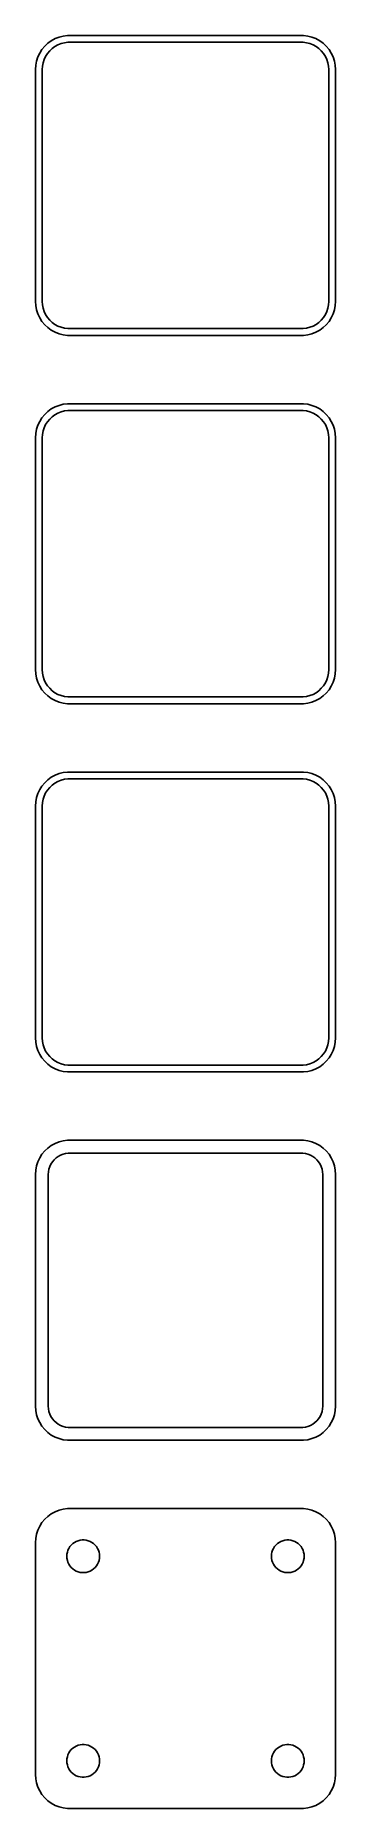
# Model space of a CAD drawing. Header units: metres. Extents: x -22 to 22, y 248 to 508.
import ezdxf

# ---------------------------------------------------------------- set-up
doc = ezdxf.new("R2010")
doc.units = ezdxf.units.M

msp = doc.modelspace()

# ---------------------------------------------------------------- linework, layer by layer
for p, q in [((-19.6791, 507.222), (-20.1871, 506.853)), ((-19.1289, 507.524), (-19.6791, 507.222)), ((-18.5451, 507.755), (-19.1289, 507.524)), ((-17.9369, 507.911), (-18.5451, 507.755)), ((-17.3139, 507.99), (-17.9369, 507.911)), ((-17.7495, 506.929), (-17.2512, 506.992)), ((17.3139, 507.99), (-17.3139, 507.99)), ((-17.2512, 506.992), (17.2512, 506.992)), ((17.2512, 506.992), (17.7495, 506.929)), ((17.9369, 507.911), (17.3139, 507.99)), ((18.5451, 507.755), (17.9369, 507.911)), ((19.1289, 507.524), (18.5451, 507.755)), ((19.6791, 507.222), (19.1289, 507.524)), ((20.1871, 506.853), (19.6791, 507.222)), ((-21.6489, 504.841), (-21.8429, 504.243)), ((-21.3815, 505.409), (-21.6489, 504.841)), ((-21.0451, 505.939), (-21.3815, 505.409)), ((-20.6448, 506.423), (-21.0451, 505.939)), ((-20.8743, 503.995), (-20.7191, 504.472)), ((-20.7191, 504.472), (-20.5052, 504.927)), ((-20.1871, 506.853), (-20.6448, 506.423)), ((-20.5052, 504.927), (-20.2361, 505.351)), ((-20.2361, 505.351), (-19.9159, 505.738)), ((-19.9159, 505.738), (-19.5497, 506.082)), ((-19.5497, 506.082), (-19.1433, 506.377)), ((-19.1433, 506.377), (-18.7031, 506.619)), ((-18.7031, 506.619), (-18.2361, 506.804)), ((-18.2361, 506.804), (-17.7495, 506.929)), ((17.7495, 506.929), (18.2361, 506.804)), ((18.2361, 506.804), (18.7031, 506.619)), ((18.7031, 506.619), (19.1433, 506.377)), ((19.1433, 506.377), (19.5497, 506.082)), ((19.5497, 506.082), (19.9159, 505.738)), ((19.9159, 505.738), (20.2361, 505.351)), ((20.6448, 506.423), (20.1871, 506.853)), ((20.2361, 505.351), (20.5052, 504.927)), ((20.5052, 504.927), (20.7191, 504.472)), ((21.0451, 505.939), (20.6448, 506.423)), ((20.7191, 504.472), (20.8743, 503.995)), ((21.3815, 505.409), (21.0451, 505.939)), ((21.6489, 504.841), (21.3815, 505.409)), ((21.8429, 504.243), (21.6489, 504.841)), ((-21.9606, 503.627), (-22, 503)), ((-22, 503), (-22, 469)), ((-21.8429, 504.243), (-21.9606, 503.627)), ((-21, 503), (-20.9684, 503.501)), ((-21, 469), (-21, 503)), ((-20.9684, 503.501), (-20.8743, 503.995)), ((20.8743, 503.995), (20.9684, 503.501)), ((20.9684, 503.501), (21, 503)), ((21, 503), (21, 469)), ((21.9606, 503.627), (21.8429, 504.243)), ((22, 503), (21.9606, 503.627)), ((22, 469), (22, 503)), ((-22, 469), (-21.9606, 468.373)), ((-21.9606, 468.373), (-21.8429, 467.757)), ((-20.9684, 468.499), (-21, 469)), ((-20.8743, 468.005), (-20.9684, 468.499)), ((-20.7191, 467.528), (-20.8743, 468.005)), ((20.8743, 468.005), (20.7191, 467.528)), ((20.9684, 468.499), (20.8743, 468.005)), ((21, 469), (20.9684, 468.499)), ((21.8429, 467.757), (21.9606, 468.373)), ((21.9606, 468.373), (22, 469)), ((-21.8429, 467.757), (-21.6489, 467.159)), ((-21.6489, 467.159), (-21.3815, 466.591)), ((-21.3815, 466.591), (-21.0451, 466.061)), ((-21.0451, 466.061), (-20.6448, 465.577)), ((-20.5052, 467.073), (-20.7191, 467.528)), ((-20.6448, 465.577), (-20.1871, 465.147)), ((-20.2361, 466.649), (-20.5052, 467.073)), ((-19.9159, 466.262), (-20.2361, 466.649)), ((-19.5497, 465.918), (-19.9159, 466.262)), ((-19.1433, 465.623), (-19.5497, 465.918)), ((-18.7031, 465.381), (-19.1433, 465.623)), ((-18.2361, 465.196), (-18.7031, 465.381)), ((18.7031, 465.381), (18.2361, 465.196)), ((19.1433, 465.623), (18.7031, 465.381)), ((19.5497, 465.918), (19.1433, 465.623)), ((19.9159, 466.262), (19.5497, 465.918)), ((20.2361, 466.649), (19.9159, 466.262)), ((20.1871, 465.147), (20.6448, 465.577)), ((20.5052, 467.073), (20.2361, 466.649)), ((20.7191, 467.528), (20.5052, 467.073)), ((20.6448, 465.577), (21.0451, 466.061)), ((21.0451, 466.061), (21.3815, 466.591)), ((21.3815, 466.591), (21.6489, 467.159)), ((21.6489, 467.159), (21.8429, 467.757)), ((-20.1871, 465.147), (-19.6791, 464.778)), ((-19.6791, 464.778), (-19.1289, 464.476)), ((-19.1289, 464.476), (-18.5451, 464.245)), ((-18.5451, 464.245), (-17.9369, 464.089)), ((-17.7495, 465.071), (-18.2361, 465.196)), ((-17.9369, 464.089), (-17.3139, 464.01)), ((-17.2512, 465.008), (-17.7495, 465.071)), ((-17.3139, 464.01), (17.3139, 464.01)), ((17.2512, 465.008), (-17.2512, 465.008)), ((17.7495, 465.071), (17.2512, 465.008)), ((17.3139, 464.01), (17.9369, 464.089)), ((18.2361, 465.196), (17.7495, 465.071)), ((17.9369, 464.089), (18.5451, 464.245)), ((18.5451, 464.245), (19.1289, 464.476)), ((19.1289, 464.476), (19.6791, 464.778)), ((19.6791, 464.778), (20.1871, 465.147)), ((-20.6448, 452.423), (-21.0451, 451.939)), ((-20.1871, 452.853), (-20.6448, 452.423)), ((-19.6791, 453.222), (-20.1871, 452.853)), ((-19.1289, 453.524), (-19.6791, 453.222)), ((-19.5497, 452.082), (-19.1433, 452.377)), ((-19.1433, 452.377), (-18.7031, 452.619)), ((-18.5451, 453.755), (-19.1289, 453.524)), ((-18.7031, 452.619), (-18.2361, 452.804)), ((-17.9369, 453.911), (-18.5451, 453.755)), ((-18.2361, 452.804), (-17.7495, 452.929)), ((-17.3139, 453.99), (-17.9369, 453.911)), ((-17.7495, 452.929), (-17.2512, 452.992)), ((17.3139, 453.99), (-17.3139, 453.99)), ((-17.2512, 452.992), (17.2512, 452.992)), ((17.2512, 452.992), (17.7495, 452.929)), ((17.9369, 453.911), (17.3139, 453.99)), ((17.7495, 452.929), (18.2361, 452.804)), ((18.5451, 453.755), (17.9369, 453.911)), ((18.2361, 452.804), (18.7031, 452.619)), ((19.1289, 453.524), (18.5451, 453.755)), ((18.7031, 452.619), (19.1433, 452.377)), ((19.6791, 453.222), (19.1289, 453.524)), ((19.1433, 452.377), (19.5497, 452.082)), ((20.1871, 452.853), (19.6791, 453.222)), ((20.6448, 452.423), (20.1871, 452.853)), ((21.0451, 451.939), (20.6448, 452.423)), ((-21.8429, 450.243), (-21.9606, 449.627)), ((-21.6489, 450.841), (-21.8429, 450.243)), ((-21.3815, 451.409), (-21.6489, 450.841)), ((-21.0451, 451.939), (-21.3815, 451.409)), ((-20.9684, 449.501), (-20.8743, 449.995)), ((-20.8743, 449.995), (-20.7191, 450.472)), ((-20.7191, 450.472), (-20.5052, 450.927)), ((-20.5052, 450.927), (-20.2361, 451.351)), ((-20.2361, 451.351), (-19.9159, 451.738)), ((-19.9159, 451.738), (-19.5497, 452.082)), ((19.5497, 452.082), (19.9159, 451.738)), ((19.9159, 451.738), (20.2361, 451.351)), ((20.2361, 451.351), (20.5052, 450.927)), ((20.5052, 450.927), (20.7191, 450.472)), ((20.7191, 450.472), (20.8743, 449.995)), ((20.8743, 449.995), (20.9684, 449.501)), ((21.3815, 451.409), (21.0451, 451.939)), ((21.6489, 450.841), (21.3815, 451.409)), ((21.8429, 450.243), (21.6489, 450.841)), ((21.9606, 449.627), (21.8429, 450.243)), ((-21.9606, 449.627), (-22, 449)), ((-22, 449), (-22, 415)), ((-21, 449), (-20.9684, 449.501)), ((-21, 415), (-21, 449)), ((20.9684, 449.501), (21, 449)), ((21, 449), (21, 415)), ((22, 449), (21.9606, 449.627)), ((22, 415), (22, 449)), ((-22, 415), (-21.9606, 414.373)), ((-21.9606, 414.373), (-21.8429, 413.757)), ((-21.8429, 413.757), (-21.6489, 413.159)), ((-20.9684, 414.499), (-21, 415)), ((-20.8743, 414.005), (-20.9684, 414.499)), ((-20.7191, 413.528), (-20.8743, 414.005)), ((-20.5052, 413.073), (-20.7191, 413.528)), ((20.7191, 413.528), (20.5052, 413.073)), ((20.8743, 414.005), (20.7191, 413.528)), ((20.9684, 414.499), (20.8743, 414.005)), ((21, 415), (20.9684, 414.499)), ((21.6489, 413.159), (21.8429, 413.757)), ((21.8429, 413.757), (21.9606, 414.373)), ((21.9606, 414.373), (22, 415)), ((-21.6489, 413.159), (-21.3815, 412.591)), ((-21.3815, 412.591), (-21.0451, 412.061)), ((-21.0451, 412.061), (-20.6448, 411.577)), ((-20.6448, 411.577), (-20.1871, 411.147)), ((-20.2361, 412.649), (-20.5052, 413.073)), ((-19.9159, 412.262), (-20.2361, 412.649)), ((-20.1871, 411.147), (-19.6791, 410.778)), ((-19.5497, 411.918), (-19.9159, 412.262)), ((-19.6791, 410.778), (-19.1289, 410.476)), ((-19.1433, 411.623), (-19.5497, 411.918)), ((-18.7031, 411.381), (-19.1433, 411.623)), ((-18.2361, 411.196), (-18.7031, 411.381)), ((-17.7495, 411.071), (-18.2361, 411.196)), ((-17.2512, 411.008), (-17.7495, 411.071)), ((17.2512, 411.008), (-17.2512, 411.008)), ((17.7495, 411.071), (17.2512, 411.008)), ((18.2361, 411.196), (17.7495, 411.071)), ((18.7031, 411.381), (18.2361, 411.196)), ((19.1433, 411.623), (18.7031, 411.381)), ((19.1289, 410.476), (19.6791, 410.778)), ((19.5497, 411.918), (19.1433, 411.623)), ((19.9159, 412.262), (19.5497, 411.918)), ((19.6791, 410.778), (20.1871, 411.147)), ((20.2361, 412.649), (19.9159, 412.262)), ((20.1871, 411.147), (20.6448, 411.577)), ((20.5052, 413.073), (20.2361, 412.649)), ((20.6448, 411.577), (21.0451, 412.061)), ((21.0451, 412.061), (21.3815, 412.591)), ((21.3815, 412.591), (21.6489, 413.159)), ((-19.1289, 410.476), (-18.5451, 410.245)), ((-18.5451, 410.245), (-17.9369, 410.089)), ((-17.9369, 410.089), (-17.3139, 410.01)), ((-17.3139, 410.01), (17.3139, 410.01)), ((17.3139, 410.01), (17.9369, 410.089)), ((17.9369, 410.089), (18.5451, 410.245)), ((18.5451, 410.245), (19.1289, 410.476)), ((-21.0451, 397.939), (-21.3815, 397.409)), ((-20.6448, 398.423), (-21.0451, 397.939)), ((-20.1871, 398.853), (-20.6448, 398.423)), ((-19.6791, 399.222), (-20.1871, 398.853)), ((-19.9159, 397.738), (-19.5497, 398.082)), ((-19.1289, 399.524), (-19.6791, 399.222)), ((-19.5497, 398.082), (-19.1433, 398.377)), ((-19.1433, 398.377), (-18.7031, 398.619)), ((-18.5451, 399.755), (-19.1289, 399.524)), ((-18.7031, 398.619), (-18.2361, 398.804)), ((-17.9369, 399.911), (-18.5451, 399.755)), ((-18.2361, 398.804), (-17.7495, 398.929)), ((-17.3139, 399.99), (-17.9369, 399.911)), ((-17.7495, 398.929), (-17.2512, 398.992)), ((17.3139, 399.99), (-17.3139, 399.99)), ((-17.2512, 398.992), (17.2512, 398.992)), ((17.2512, 398.992), (17.7495, 398.929)), ((17.9369, 399.911), (17.3139, 399.99)), ((17.7495, 398.929), (18.2361, 398.804)), ((18.5451, 399.755), (17.9369, 399.911)), ((18.2361, 398.804), (18.7031, 398.619)), ((19.1289, 399.524), (18.5451, 399.755)), ((18.7031, 398.619), (19.1433, 398.377)), ((19.6791, 399.222), (19.1289, 399.524)), ((19.1433, 398.377), (19.5497, 398.082)), ((19.5497, 398.082), (19.9159, 397.738)), ((20.1871, 398.853), (19.6791, 399.222)), ((20.6448, 398.423), (20.1871, 398.853)), ((21.0451, 397.939), (20.6448, 398.423)), ((21.3815, 397.409), (21.0451, 397.939)), ((-21.9606, 395.627), (-22, 395)), ((-21.8429, 396.243), (-21.9606, 395.627)), ((-21.6489, 396.841), (-21.8429, 396.243)), ((-21.3815, 397.409), (-21.6489, 396.841)), ((-21, 395), (-20.9684, 395.501)), ((-20.9684, 395.501), (-20.8743, 395.995)), ((-20.8743, 395.995), (-20.7191, 396.472)), ((-20.7191, 396.472), (-20.5052, 396.927)), ((-20.5052, 396.927), (-20.2361, 397.351)), ((-20.2361, 397.351), (-19.9159, 397.738)), ((19.9159, 397.738), (20.2361, 397.351)), ((20.2361, 397.351), (20.5052, 396.927)), ((20.5052, 396.927), (20.7191, 396.472)), ((20.7191, 396.472), (20.8743, 395.995)), ((20.8743, 395.995), (20.9684, 395.501)), ((20.9684, 395.501), (21, 395)), ((21.6489, 396.841), (21.3815, 397.409)), ((21.8429, 396.243), (21.6489, 396.841)), ((21.9606, 395.627), (21.8429, 396.243)), ((22, 395), (21.9606, 395.627)), ((-22, 395), (-22, 361)), ((-21, 361), (-21, 395)), ((21, 395), (21, 361)), ((22, 361), (22, 395)), ((-22, 361), (-21.9606, 360.373)), ((-21.9606, 360.373), (-21.8429, 359.757)), ((-21.8429, 359.757), (-21.6489, 359.159)), ((-21.6489, 359.159), (-21.3815, 358.591)), ((-20.9684, 360.499), (-21, 361)), ((-20.8743, 360.005), (-20.9684, 360.499)), ((-20.7191, 359.528), (-20.8743, 360.005)), ((-20.5052, 359.073), (-20.7191, 359.528)), ((-20.2361, 358.649), (-20.5052, 359.073)), ((20.5052, 359.073), (20.2361, 358.649)), ((20.7191, 359.528), (20.5052, 359.073)), ((20.8743, 360.005), (20.7191, 359.528)), ((20.9684, 360.499), (20.8743, 360.005)), ((21, 361), (20.9684, 360.499)), ((21.3815, 358.591), (21.6489, 359.159)), ((21.6489, 359.159), (21.8429, 359.757)), ((21.8429, 359.757), (21.9606, 360.373)), ((21.9606, 360.373), (22, 361)), ((-21.3815, 358.591), (-21.0451, 358.061)), ((-21.0451, 358.061), (-20.6448, 357.577)), ((-20.6448, 357.577), (-20.1871, 357.147)), ((-19.9159, 358.262), (-20.2361, 358.649)), ((-20.1871, 357.147), (-19.6791, 356.778)), ((-19.5497, 357.918), (-19.9159, 358.262)), ((-19.6791, 356.778), (-19.1289, 356.476)), ((-19.1433, 357.623), (-19.5497, 357.918)), ((-18.7031, 357.381), (-19.1433, 357.623)), ((-19.1289, 356.476), (-18.5451, 356.245)), ((-18.2361, 357.196), (-18.7031, 357.381)), ((-18.5451, 356.245), (-17.9369, 356.089)), ((-17.7495, 357.071), (-18.2361, 357.196)), ((-17.2512, 357.008), (-17.7495, 357.071)), ((17.2512, 357.008), (-17.2512, 357.008)), ((17.7495, 357.071), (17.2512, 357.008)), ((18.2361, 357.196), (17.7495, 357.071)), ((17.9369, 356.089), (18.5451, 356.245)), ((18.7031, 357.381), (18.2361, 357.196)), ((18.5451, 356.245), (19.1289, 356.476)), ((19.1433, 357.623), (18.7031, 357.381)), ((19.1289, 356.476), (19.6791, 356.778)), ((19.5497, 357.918), (19.1433, 357.623)), ((19.9159, 358.262), (19.5497, 357.918)), ((19.6791, 356.778), (20.1871, 357.147)), ((20.2361, 358.649), (19.9159, 358.262)), ((20.1871, 357.147), (20.6448, 357.577)), ((20.6448, 357.577), (21.0451, 358.061)), ((21.0451, 358.061), (21.3815, 358.591)), ((-17.9369, 356.089), (-17.3139, 356.01)), ((-17.3139, 356.01), (17.3139, 356.01)), ((17.3139, 356.01), (17.9369, 356.089)), ((-17.9369, 345.911), (-18.5451, 345.755)), ((-17.3139, 345.99), (-17.9369, 345.911)), ((17.3139, 345.99), (-17.3139, 345.99)), ((17.9369, 345.911), (17.3139, 345.99)), ((18.5451, 345.755), (17.9369, 345.911)), ((-21.3815, 343.409), (-21.6489, 342.841)), ((-21.0451, 343.939), (-21.3815, 343.409)), ((-20.6448, 344.423), (-21.0451, 343.939)), ((-20.1871, 344.853), (-20.6448, 344.423)), ((-19.6791, 345.222), (-20.1871, 344.853)), ((-19.1289, 345.524), (-19.6791, 345.222)), ((-19.2692, 343.131), (-18.9842, 343.399)), ((-18.5451, 345.755), (-19.1289, 345.524)), ((-18.9842, 343.399), (-18.668, 343.628)), ((-18.668, 343.628), (-18.3254, 343.817)), ((-18.3254, 343.817), (-17.9619, 343.961)), ((-17.9619, 343.961), (-17.5833, 344.058)), ((-17.5833, 344.058), (-17.1954, 344.107)), ((-17.1954, 344.107), (17.1954, 344.107)), ((17.1954, 344.107), (17.5833, 344.058)), ((17.5833, 344.058), (17.9619, 343.961)), ((17.9619, 343.961), (18.3254, 343.817)), ((18.3254, 343.817), (18.668, 343.628)), ((19.1289, 345.524), (18.5451, 345.755)), ((18.668, 343.628), (18.9842, 343.399)), ((18.9842, 343.399), (19.2692, 343.131)), ((19.6791, 345.222), (19.1289, 345.524)), ((20.1871, 344.853), (19.6791, 345.222)), ((20.6448, 344.423), (20.1871, 344.853)), ((21.0451, 343.939), (20.6448, 344.423)), ((21.3815, 343.409), (21.0451, 343.939)), ((21.6489, 342.841), (21.3815, 343.409)), ((-21.9606, 341.627), (-22, 341)), ((-22, 341), (-22, 307)), ((-21.8429, 342.243), (-21.9606, 341.627)), ((-21.6489, 342.841), (-21.8429, 342.243)), ((-20.1129, 341), (-20.0884, 341.39)), ((-20.1129, 307), (-20.1129, 341)), ((-20.0884, 341.39), (-20.0151, 341.774)), ((-20.0151, 341.774), (-19.8943, 342.146)), ((-19.8943, 342.146), (-19.7279, 342.5)), ((-19.7279, 342.5), (-19.5184, 342.83)), ((-19.5184, 342.83), (-19.2692, 343.131)), ((19.2692, 343.131), (19.5184, 342.83)), ((19.5184, 342.83), (19.7279, 342.5)), ((19.7279, 342.5), (19.8943, 342.146)), ((19.8943, 342.146), (20.0151, 341.774)), ((20.0151, 341.774), (20.0884, 341.39)), ((20.0884, 341.39), (20.1129, 341)), ((20.1129, 341), (20.1129, 307)), ((21.8429, 342.243), (21.6489, 342.841)), ((21.9606, 341.627), (21.8429, 342.243)), ((22, 341), (21.9606, 341.627)), ((22, 307), (22, 341)), ((-22, 307), (-21.9606, 306.373)), ((-20.0884, 306.61), (-20.1129, 307)), ((20.1129, 307), (20.0884, 306.61)), ((21.9606, 306.373), (22, 307)), ((-21.9606, 306.373), (-21.8429, 305.757)), ((-21.8429, 305.757), (-21.6489, 305.159)), ((-21.6489, 305.159), (-21.3815, 304.591)), ((-21.3815, 304.591), (-21.0451, 304.061)), ((-20.0151, 306.226), (-20.0884, 306.61)), ((-19.8943, 305.854), (-20.0151, 306.226)), ((-19.7279, 305.5), (-19.8943, 305.854)), ((-19.5184, 305.17), (-19.7279, 305.5)), ((-19.2692, 304.869), (-19.5184, 305.17)), ((-18.9842, 304.601), (-19.2692, 304.869)), ((-18.668, 304.372), (-18.9842, 304.601)), ((-18.3254, 304.183), (-18.668, 304.372)), ((-17.9619, 304.039), (-18.3254, 304.183)), ((18.3254, 304.183), (17.9619, 304.039)), ((18.668, 304.372), (18.3254, 304.183)), ((18.9842, 304.601), (18.668, 304.372)), ((19.2692, 304.869), (18.9842, 304.601)), ((19.5184, 305.17), (19.2692, 304.869)), ((19.7279, 305.5), (19.5184, 305.17)), ((19.8943, 305.854), (19.7279, 305.5)), ((20.0151, 306.226), (19.8943, 305.854)), ((20.0884, 306.61), (20.0151, 306.226)), ((21.0451, 304.061), (21.3815, 304.591)), ((21.3815, 304.591), (21.6489, 305.159)), ((21.6489, 305.159), (21.8429, 305.757)), ((21.8429, 305.757), (21.9606, 306.373)), ((-21.0451, 304.061), (-20.6448, 303.577)), ((-20.6448, 303.577), (-20.1871, 303.147)), ((-20.1871, 303.147), (-19.6791, 302.778)), ((-19.6791, 302.778), (-19.1289, 302.476)), ((-19.1289, 302.476), (-18.5451, 302.245)), ((-18.5451, 302.245), (-17.9369, 302.089)), ((-17.5833, 303.942), (-17.9619, 304.039)), ((-17.9369, 302.089), (-17.3139, 302.01)), ((-17.1954, 303.893), (-17.5833, 303.942)), ((-17.3139, 302.01), (17.3139, 302.01)), ((17.1954, 303.893), (-17.1954, 303.893)), ((17.5833, 303.942), (17.1954, 303.893)), ((17.3139, 302.01), (17.9369, 302.089)), ((17.9619, 304.039), (17.5833, 303.942)), ((17.9369, 302.089), (18.5451, 302.245)), ((18.5451, 302.245), (19.1289, 302.476)), ((19.1289, 302.476), (19.6791, 302.778)), ((19.6791, 302.778), (20.1871, 303.147)), ((20.1871, 303.147), (20.6448, 303.577)), ((20.6448, 303.577), (21.0451, 304.061)), ((-19.6791, 291.222), (-20.1871, 290.853)), ((-19.1289, 291.524), (-19.6791, 291.222)), ((-18.5451, 291.755), (-19.1289, 291.524)), ((-17.9369, 291.911), (-18.5451, 291.755)), ((-17.3139, 291.99), (-17.9369, 291.911)), ((17.3139, 291.99), (-17.3139, 291.99)), ((17.9369, 291.911), (17.3139, 291.99)), ((18.5451, 291.755), (17.9369, 291.911)), ((19.1289, 291.524), (18.5451, 291.755)), ((19.6791, 291.222), (19.1289, 291.524)), ((20.1871, 290.853), (19.6791, 291.222)), ((-21.6489, 288.841), (-21.8429, 288.243)), ((-21.3815, 289.409), (-21.6489, 288.841)), ((-21.0451, 289.939), (-21.3815, 289.409)), ((-20.6448, 290.423), (-21.0451, 289.939)), ((-20.1871, 290.853), (-20.6448, 290.423)), ((20.6448, 290.423), (20.1871, 290.853)), ((21.0451, 289.939), (20.6448, 290.423)), ((21.3815, 289.409), (21.0451, 289.939)), ((21.6489, 288.841), (21.3815, 289.409)), ((21.8429, 288.243), (21.6489, 288.841)), ((-21.9606, 287.627), (-22, 287)), ((-22, 287), (-22, 253)), ((-21.8429, 288.243), (-21.9606, 287.627)), ((-17.2315, 285.883), (-17.1031, 286.156)), ((-17.1031, 286.156), (-16.9416, 286.411)), ((-16.9416, 286.411), (-16.7495, 286.643)), ((-16.7495, 286.643), (-16.5298, 286.849)), ((-16.5298, 286.849), (-16.286, 287.026)), ((-16.286, 287.026), (-16.0219, 287.172)), ((-16.0219, 287.172), (-15.7416, 287.283)), ((-15.7416, 287.283), (-15.4497, 287.357)), ((-15.4497, 287.357), (-15.1507, 287.395)), ((-15.1507, 287.395), (-14.8493, 287.395)), ((-14.8493, 287.395), (-14.5503, 287.357)), ((-14.5503, 287.357), (-14.2583, 287.283)), ((-14.2583, 287.283), (-13.9781, 287.172)), ((-13.9781, 287.172), (-13.714, 287.026)), ((-13.714, 287.026), (-13.4702, 286.849)), ((-13.4702, 286.849), (-13.2505, 286.643)), ((-13.2505, 286.643), (-13.0583, 286.411)), ((-13.0583, 286.411), (-12.8969, 286.156)), ((-12.8969, 286.156), (-12.7685, 285.883)), ((12.7685, 285.883), (12.8969, 286.156)), ((12.8969, 286.156), (13.0583, 286.411)), ((13.0583, 286.411), (13.2505, 286.643)), ((13.2505, 286.643), (13.4702, 286.849)), ((13.4702, 286.849), (13.714, 287.026)), ((13.714, 287.026), (13.9781, 287.172)), ((13.9781, 287.172), (14.2583, 287.283)), ((14.2583, 287.283), (14.5503, 287.357)), ((14.5503, 287.357), (14.8493, 287.395)), ((14.8493, 287.395), (15.1507, 287.395)), ((15.1507, 287.395), (15.4497, 287.357)), ((15.4497, 287.357), (15.7416, 287.283)), ((15.7416, 287.283), (16.0219, 287.172)), ((16.0219, 287.172), (16.286, 287.026)), ((16.286, 287.026), (16.5298, 286.849)), ((16.5298, 286.849), (16.7495, 286.643)), ((16.7495, 286.643), (16.9416, 286.411)), ((16.9416, 286.411), (17.1031, 286.156)), ((17.1031, 286.156), (17.2315, 285.883)), ((21.9606, 287.627), (21.8429, 288.243)), ((22, 287), (21.9606, 287.627)), ((22, 253), (22, 287)), ((-17.4, 285), (-17.3811, 285.301)), ((-17.3811, 284.699), (-17.4, 285)), ((-17.3811, 285.301), (-17.3246, 285.597)), ((-17.3246, 284.403), (-17.3811, 284.699)), ((-17.3246, 285.597), (-17.2315, 285.883)), ((-17.2315, 284.117), (-17.3246, 284.403)), ((-17.1031, 283.844), (-17.2315, 284.117)), ((-16.9416, 283.589), (-17.1031, 283.844)), ((-16.7495, 283.357), (-16.9416, 283.589)), ((-13.0583, 283.589), (-13.2505, 283.357)), ((-12.8969, 283.844), (-13.0583, 283.589)), ((-12.7685, 284.117), (-12.8969, 283.844)), ((-12.7685, 285.883), (-12.6754, 285.597)), ((-12.6754, 284.403), (-12.7685, 284.117)), ((-12.6754, 285.597), (-12.6189, 285.301)), ((-12.6189, 284.699), (-12.6754, 284.403)), ((-12.6189, 285.301), (-12.6, 285)), ((-12.6, 285), (-12.6189, 284.699)), ((12.6, 285), (12.6189, 285.301)), ((12.6189, 284.699), (12.6, 285)), ((12.6189, 285.301), (12.6754, 285.597)), ((12.6754, 284.403), (12.6189, 284.699)), ((12.6754, 285.597), (12.7685, 285.883)), ((12.7685, 284.117), (12.6754, 284.403)), ((12.8969, 283.844), (12.7685, 284.117)), ((13.0583, 283.589), (12.8969, 283.844)), ((13.2505, 283.357), (13.0583, 283.589)), ((16.9416, 283.589), (16.7495, 283.357)), ((17.1031, 283.844), (16.9416, 283.589)), ((17.2315, 284.117), (17.1031, 283.844)), ((17.2315, 285.883), (17.3246, 285.597)), ((17.3246, 284.403), (17.2315, 284.117)), ((17.3246, 285.597), (17.3811, 285.301)), ((17.3811, 284.699), (17.3246, 284.403)), ((17.3811, 285.301), (17.4, 285)), ((17.4, 285), (17.3811, 284.699)), ((-16.5298, 283.151), (-16.7495, 283.357)), ((-16.286, 282.974), (-16.5298, 283.151)), ((-16.0219, 282.828), (-16.286, 282.974)), ((-15.7416, 282.717), (-16.0219, 282.828)), ((-15.4497, 282.643), (-15.7416, 282.717)), ((-15.1507, 282.605), (-15.4497, 282.643)), ((-14.8493, 282.605), (-15.1507, 282.605)), ((-14.5503, 282.643), (-14.8493, 282.605)), ((-14.2583, 282.717), (-14.5503, 282.643)), ((-13.9781, 282.828), (-14.2583, 282.717)), ((-13.714, 282.974), (-13.9781, 282.828)), ((-13.4702, 283.151), (-13.714, 282.974)), ((-13.2505, 283.357), (-13.4702, 283.151)), ((13.4702, 283.151), (13.2505, 283.357)), ((13.714, 282.974), (13.4702, 283.151)), ((13.9781, 282.828), (13.714, 282.974)), ((14.2583, 282.717), (13.9781, 282.828)), ((14.5503, 282.643), (14.2583, 282.717)), ((14.8493, 282.605), (14.5503, 282.643)), ((15.1507, 282.605), (14.8493, 282.605)), ((15.4497, 282.643), (15.1507, 282.605)), ((15.7416, 282.717), (15.4497, 282.643)), ((16.0219, 282.828), (15.7416, 282.717)), ((16.286, 282.974), (16.0219, 282.828)), ((16.5298, 283.151), (16.286, 282.974)), ((16.7495, 283.357), (16.5298, 283.151)), ((-15.4497, 257.357), (-15.1507, 257.395)), ((-15.1507, 257.395), (-14.8493, 257.395)), ((-14.8493, 257.395), (-14.5503, 257.357)), ((14.5503, 257.357), (14.8493, 257.395)), ((14.8493, 257.395), (15.1507, 257.395)), ((15.1507, 257.395), (15.4497, 257.357)), ((-17.4, 255), (-17.3811, 255.301)), ((-17.3811, 254.699), (-17.4, 255)), ((-17.3811, 255.301), (-17.3246, 255.597)), ((-17.3246, 255.597), (-17.2315, 255.883)), ((-17.2315, 255.883), (-17.1031, 256.156)), ((-17.1031, 256.156), (-16.9416, 256.411)), ((-16.9416, 256.411), (-16.7495, 256.643)), ((-16.7495, 256.643), (-16.5298, 256.849)), ((-16.5298, 256.849), (-16.286, 257.026)), ((-16.286, 257.026), (-16.0219, 257.172)), ((-16.0219, 257.172), (-15.7416, 257.283)), ((-15.7416, 257.283), (-15.4497, 257.357)), ((-14.5503, 257.357), (-14.2583, 257.283)), ((-14.2583, 257.283), (-13.9781, 257.172)), ((-13.9781, 257.172), (-13.714, 257.026)), ((-13.714, 257.026), (-13.4702, 256.849)), ((-13.4702, 256.849), (-13.2505, 256.643)), ((-13.2505, 256.643), (-13.0583, 256.411)), ((-13.0583, 256.411), (-12.8969, 256.156)), ((-12.8969, 256.156), (-12.7685, 255.883)), ((-12.7685, 255.883), (-12.6754, 255.597)), ((-12.6754, 255.597), (-12.6189, 255.301)), ((-12.6189, 255.301), (-12.6, 255)), ((-12.6, 255), (-12.6189, 254.699)), ((12.6, 255), (12.6189, 255.301)), ((12.6189, 254.699), (12.6, 255)), ((12.6189, 255.301), (12.6754, 255.597)), ((12.6754, 255.597), (12.7685, 255.883)), ((12.7685, 255.883), (12.8969, 256.156)), ((12.8969, 256.156), (13.0583, 256.411)), ((13.0583, 256.411), (13.2505, 256.643)), ((13.2505, 256.643), (13.4702, 256.849)), ((13.4702, 256.849), (13.714, 257.026)), ((13.714, 257.026), (13.9781, 257.172)), ((13.9781, 257.172), (14.2583, 257.283)), ((14.2583, 257.283), (14.5503, 257.357)), ((15.4497, 257.357), (15.7416, 257.283)), ((15.7416, 257.283), (16.0219, 257.172)), ((16.0219, 257.172), (16.286, 257.026)), ((16.286, 257.026), (16.5298, 256.849)), ((16.5298, 256.849), (16.7495, 256.643)), ((16.7495, 256.643), (16.9416, 256.411)), ((16.9416, 256.411), (17.1031, 256.156)), ((17.1031, 256.156), (17.2315, 255.883)), ((17.2315, 255.883), (17.3246, 255.597)), ((17.3246, 255.597), (17.3811, 255.301)), ((17.3811, 255.301), (17.4, 255)), ((17.4, 255), (17.3811, 254.699)), ((-22, 253), (-21.9606, 252.373)), ((-21.9606, 252.373), (-21.8429, 251.757)), ((-17.3246, 254.403), (-17.3811, 254.699)), ((-17.2315, 254.117), (-17.3246, 254.403)), ((-17.1031, 253.844), (-17.2315, 254.117)), ((-16.9416, 253.589), (-17.1031, 253.844)), ((-16.7495, 253.357), (-16.9416, 253.589)), ((-16.5298, 253.151), (-16.7495, 253.357)), ((-16.286, 252.974), (-16.5298, 253.151)), ((-16.0219, 252.828), (-16.286, 252.974)), ((-15.7416, 252.717), (-16.0219, 252.828)), ((-15.4497, 252.643), (-15.7416, 252.717)), ((-15.1507, 252.605), (-15.4497, 252.643)), ((-14.8493, 252.605), (-15.1507, 252.605)), ((-14.5503, 252.643), (-14.8493, 252.605)), ((-14.2583, 252.717), (-14.5503, 252.643)), ((-13.9781, 252.828), (-14.2583, 252.717)), ((-13.714, 252.974), (-13.9781, 252.828)), ((-13.4702, 253.151), (-13.714, 252.974)), ((-13.2505, 253.357), (-13.4702, 253.151)), ((-13.0583, 253.589), (-13.2505, 253.357)), ((-12.8969, 253.844), (-13.0583, 253.589)), ((-12.7685, 254.117), (-12.8969, 253.844)), ((-12.6754, 254.403), (-12.7685, 254.117)), ((-12.6189, 254.699), (-12.6754, 254.403)), ((12.6754, 254.403), (12.6189, 254.699)), ((12.7685, 254.117), (12.6754, 254.403)), ((12.8969, 253.844), (12.7685, 254.117)), ((13.0583, 253.589), (12.8969, 253.844)), ((13.2505, 253.357), (13.0583, 253.589)), ((13.4702, 253.151), (13.2505, 253.357)), ((13.714, 252.974), (13.4702, 253.151)), ((13.9781, 252.828), (13.714, 252.974)), ((14.2583, 252.717), (13.9781, 252.828)), ((14.5503, 252.643), (14.2583, 252.717)), ((14.8493, 252.605), (14.5503, 252.643)), ((15.1507, 252.605), (14.8493, 252.605)), ((15.4497, 252.643), (15.1507, 252.605)), ((15.7416, 252.717), (15.4497, 252.643)), ((16.0219, 252.828), (15.7416, 252.717)), ((16.286, 252.974), (16.0219, 252.828)), ((16.5298, 253.151), (16.286, 252.974)), ((16.7495, 253.357), (16.5298, 253.151)), ((16.9416, 253.589), (16.7495, 253.357)), ((17.1031, 253.844), (16.9416, 253.589)), ((17.2315, 254.117), (17.1031, 253.844)), ((17.3246, 254.403), (17.2315, 254.117)), ((17.3811, 254.699), (17.3246, 254.403)), ((21.8429, 251.757), (21.9606, 252.373)), ((21.9606, 252.373), (22, 253)), ((-21.8429, 251.757), (-21.6489, 251.159)), ((-21.6489, 251.159), (-21.3815, 250.591)), ((-21.3815, 250.591), (-21.0451, 250.061)), ((-21.0451, 250.061), (-20.6448, 249.577)), ((20.6448, 249.577), (21.0451, 250.061)), ((21.0451, 250.061), (21.3815, 250.591)), ((21.3815, 250.591), (21.6489, 251.159)), ((21.6489, 251.159), (21.8429, 251.757)), ((-20.6448, 249.577), (-20.1871, 249.147)), ((-20.1871, 249.147), (-19.6791, 248.778)), ((-19.6791, 248.778), (-19.1289, 248.476)), ((-19.1289, 248.476), (-18.5451, 248.245)), ((-18.5451, 248.245), (-17.9369, 248.089)), ((-17.9369, 248.089), (-17.3139, 248.01)), ((-17.3139, 248.01), (17.3139, 248.01)), ((17.3139, 248.01), (17.9369, 248.089)), ((17.9369, 248.089), (18.5451, 248.245)), ((18.5451, 248.245), (19.1289, 248.476)), ((19.1289, 248.476), (19.6791, 248.778)), ((19.6791, 248.778), (20.1871, 249.147)), ((20.1871, 249.147), (20.6448, 249.577))]:
    msp.add_line(p, q)

doc.saveas('drawing.dxf')
